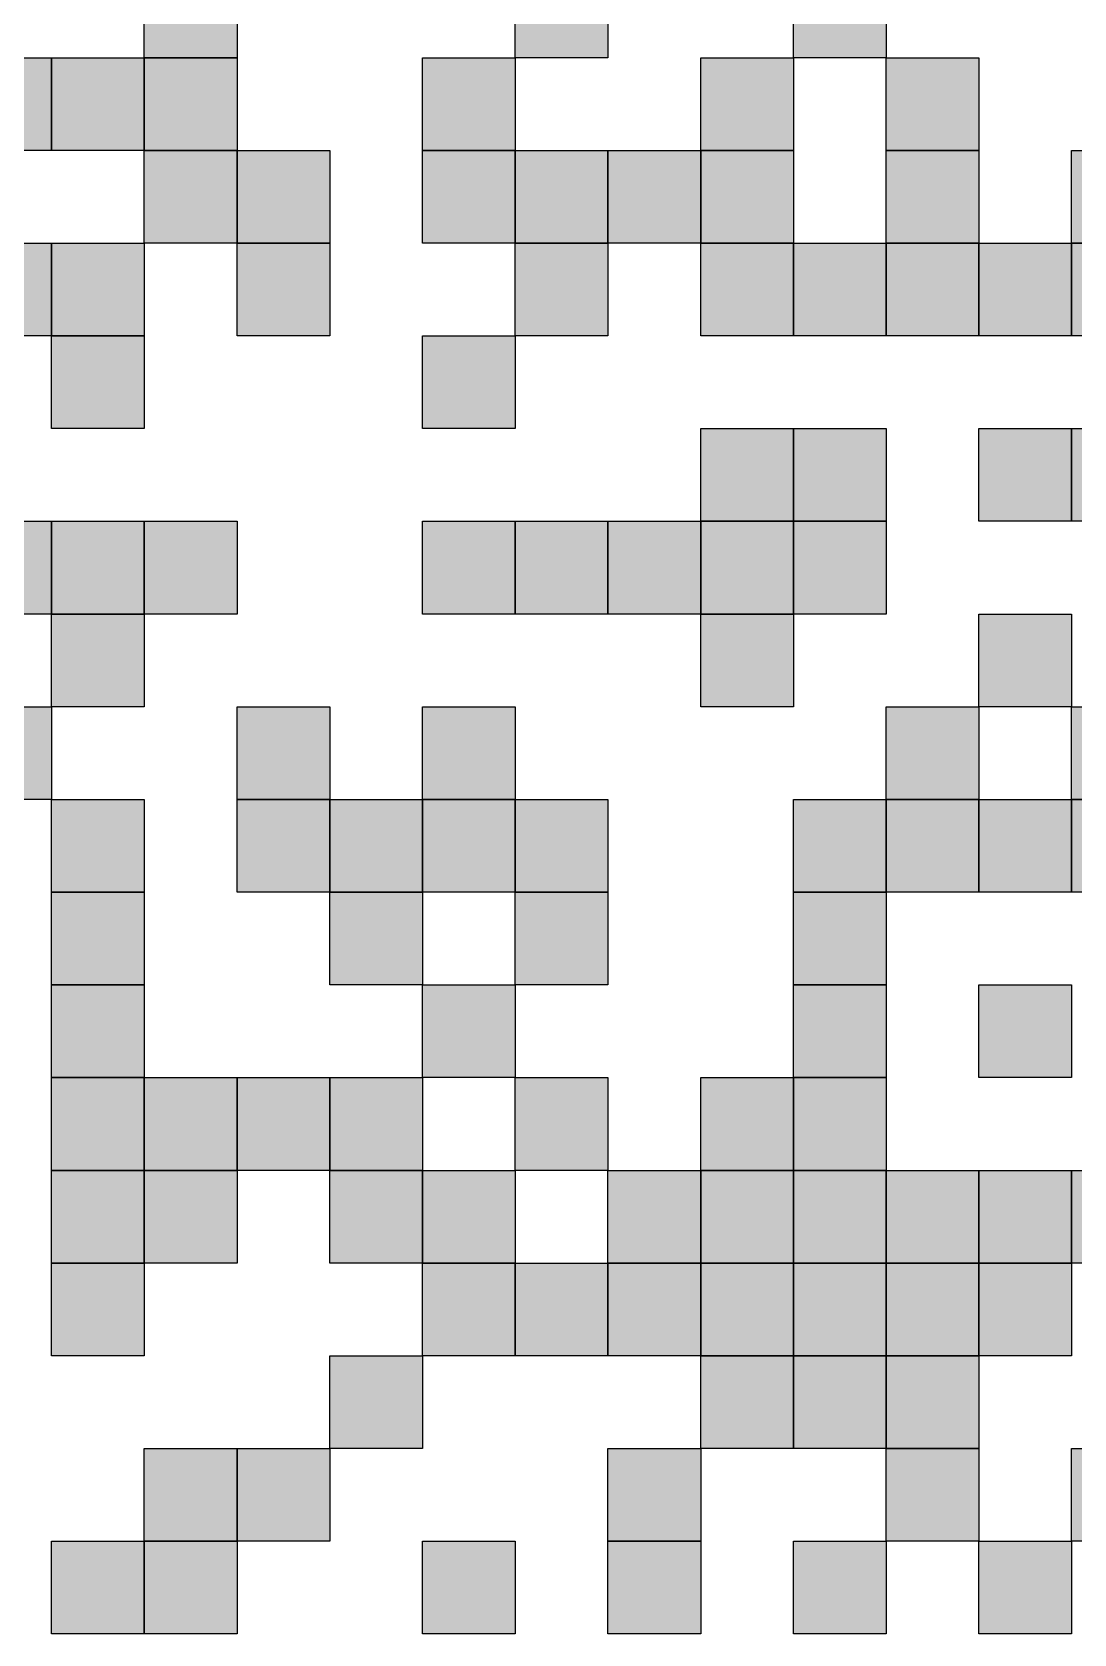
# Model space of a CAD drawing. Header units: millimetres. Extents: x 0 to 420, y 0 to 297.
# Drawn here: x 404.34 to 410.66, y 13.33 to 23.06 of the extents above; entities that cross this region are included whole.
import ezdxf

# ---------------------------------------------------------------- set-up
doc = ezdxf.new("R2010")
doc.units = ezdxf.units.MM
doc.header["$LTSCALE"] = 23.1
doc.layers.add('M0166-05-0001-00_DXF_FORMAT', color=7, linetype='CONTINUOUS')

# ---------------------------------------------------------------- blocks, each defined once
blk = doc.blocks.new('BLOCK_0_5_BL4', base_point=(406.9884, 20.369))
at = {"layer": 'M0166-05-0001-00_DXF_FORMAT', "color": 7, "linetype": 'CONTINUOUS'}
for p, q in [((405.0181, 22.9022), (405.0181, 23.4651)), ((405.0181, 22.9022), (405.0181, 23.4651)), ((405.5811, 23.4651), (405.5811, 22.9022)), ((405.5811, 23.4651), (405.5811, 22.9022)), ((407.2699, 22.9022), (407.2699, 23.4651)), ((407.2699, 22.9022), (407.2699, 23.4651)), ((407.8328, 23.4651), (407.8328, 22.9022)), ((407.8328, 23.4651), (407.8328, 22.9022)), ((408.9587, 22.9022), (408.9587, 23.4651)), ((408.9587, 22.9022), (408.9587, 23.4651)), ((409.5216, 23.4651), (409.5216, 22.9022)), ((409.5216, 23.4651), (409.5216, 22.9022)), ((403.8923, 22.9022), (404.4552, 22.9022)), ((403.8923, 22.9022), (404.4552, 22.9022)), ((404.4552, 22.9022), (404.4552, 22.3393)), ((404.4552, 22.9022), (404.4552, 22.3393)), ((404.4552, 22.9022), (405.0181, 22.9022)), ((404.4552, 22.3393), (404.4552, 22.9022)), ((404.4552, 22.3393), (404.4552, 22.9022)), ((404.4552, 22.9022), (405.0181, 22.9022)), ((405.5811, 22.9022), (405.0181, 22.9022)), ((405.5811, 22.9022), (405.0181, 22.9022)), ((405.0181, 22.9022), (405.0181, 22.3393)), ((405.0181, 22.9022), (405.0181, 22.3393)), ((405.0181, 22.9022), (405.5811, 22.9022)), ((405.0181, 22.3393), (405.0181, 22.9022)), ((405.0181, 22.3393), (405.0181, 22.9022)), ((405.0181, 22.9022), (405.5811, 22.9022)), ((405.5811, 22.9022), (405.5811, 22.3393)), ((405.5811, 22.9022), (405.5811, 22.3393)), ((406.7069, 22.9022), (407.2699, 22.9022)), ((406.7069, 22.3393), (406.7069, 22.9022)), ((406.7069, 22.3393), (406.7069, 22.9022)), ((406.7069, 22.9022), (407.2699, 22.9022)), ((407.8328, 22.9022), (407.2699, 22.9022)), ((407.8328, 22.9022), (407.2699, 22.9022)), ((407.2699, 22.9022), (407.2699, 22.3393)), ((407.2699, 22.9022), (407.2699, 22.3393)), ((408.3957, 22.9022), (408.9587, 22.9022)), ((408.3957, 22.3393), (408.3957, 22.9022)), ((408.3957, 22.3393), (408.3957, 22.9022)), ((408.3957, 22.9022), (408.9587, 22.9022)), ((409.5216, 22.9022), (408.9587, 22.9022)), ((409.5216, 22.9022), (408.9587, 22.9022)), ((408.9587, 22.9022), (408.9587, 22.3393)), ((408.9587, 22.9022), (408.9587, 22.3393)), ((409.5216, 22.9022), (410.0845, 22.9022)), ((409.5216, 22.3393), (409.5216, 22.9022)), ((409.5216, 22.3393), (409.5216, 22.9022)), ((409.5216, 22.9022), (410.0845, 22.9022)), ((410.0845, 22.9022), (410.0845, 22.3393)), ((410.0845, 22.9022), (410.0845, 22.3393)), ((404.4552, 22.3393), (403.8923, 22.3393)), ((404.4552, 22.3393), (403.8923, 22.3393)), ((405.0181, 22.3393), (404.4552, 22.3393)), ((405.0181, 22.3393), (404.4552, 22.3393)), ((405.5811, 22.3393), (405.0181, 22.3393)), ((405.5811, 22.3393), (405.0181, 22.3393)), ((405.0181, 22.3393), (405.5811, 22.3393)), ((405.0181, 21.7763), (405.0181, 22.3393)), ((405.0181, 21.7763), (405.0181, 22.3393)), ((405.0181, 22.3393), (405.5811, 22.3393)), ((405.5811, 22.3393), (405.5811, 21.7763)), ((405.5811, 22.3393), (405.5811, 21.7763)), ((405.5811, 22.3393), (406.144, 22.3393)), ((405.5811, 21.7763), (405.5811, 22.3393)), ((405.5811, 21.7763), (405.5811, 22.3393)), ((405.5811, 22.3393), (406.144, 22.3393)), ((406.144, 22.3393), (406.144, 21.7763)), ((406.144, 22.3393), (406.144, 21.7763)), ((407.2699, 22.3393), (406.7069, 22.3393)), ((407.2699, 22.3393), (406.7069, 22.3393)), ((406.7069, 22.3393), (407.2699, 22.3393)), ((406.7069, 21.7763), (406.7069, 22.3393)), ((406.7069, 21.7763), (406.7069, 22.3393)), ((406.7069, 22.3393), (407.2699, 22.3393)), ((407.2699, 22.3393), (407.2699, 21.7763)), ((407.2699, 22.3393), (407.2699, 21.7763)), ((407.2699, 22.3393), (407.8328, 22.3393)), ((407.2699, 21.7763), (407.2699, 22.3393)), ((407.2699, 21.7763), (407.2699, 22.3393)), ((407.2699, 22.3393), (407.8328, 22.3393)), ((407.8328, 22.3393), (407.8328, 21.7763)), ((407.8328, 22.3393), (407.8328, 21.7763)), ((407.8328, 22.3393), (408.3957, 22.3393)), ((407.8328, 21.7763), (407.8328, 22.3393)), ((407.8328, 21.7763), (407.8328, 22.3393)), ((407.8328, 22.3393), (408.3957, 22.3393)), ((408.9587, 22.3393), (408.3957, 22.3393)), ((408.9587, 22.3393), (408.3957, 22.3393)), ((408.3957, 22.3393), (408.3957, 21.7763)), ((408.3957, 22.3393), (408.3957, 21.7763)), ((408.3957, 22.3393), (408.9587, 22.3393)), ((408.3957, 21.7763), (408.3957, 22.3393)), ((408.3957, 21.7763), (408.3957, 22.3393)), ((408.3957, 22.3393), (408.9587, 22.3393)), ((408.9587, 22.3393), (408.9587, 21.7763)), ((408.9587, 22.3393), (408.9587, 21.7763)), ((410.0845, 22.3393), (409.5216, 22.3393)), ((410.0845, 22.3393), (409.5216, 22.3393)), ((409.5216, 22.3393), (410.0845, 22.3393)), ((409.5216, 21.7763), (409.5216, 22.3393)), ((409.5216, 21.7763), (409.5216, 22.3393)), ((409.5216, 22.3393), (410.0845, 22.3393)), ((410.0845, 22.3393), (410.0845, 21.7763)), ((410.0845, 22.3393), (410.0845, 21.7763)), ((410.6475, 22.3393), (411.2104, 22.3393)), ((410.6475, 21.7763), (410.6475, 22.3393)), ((410.6475, 21.7763), (410.6475, 22.3393)), ((410.6475, 22.3393), (411.2104, 22.3393)), ((403.8923, 21.7763), (404.4552, 21.7763)), ((403.8923, 21.7763), (404.4552, 21.7763)), ((404.4552, 21.7763), (404.4552, 21.2134)), ((404.4552, 21.7763), (404.4552, 21.2134)), ((404.4552, 21.7763), (405.0181, 21.7763)), ((404.4552, 21.2134), (404.4552, 21.7763)), ((404.4552, 21.2134), (404.4552, 21.7763)), ((404.4552, 21.7763), (405.0181, 21.7763)), ((405.5811, 21.7763), (405.0181, 21.7763)), ((405.5811, 21.7763), (405.0181, 21.7763)), ((405.0181, 21.7763), (405.0181, 21.2134)), ((405.0181, 21.7763), (405.0181, 21.2134)), ((406.144, 21.7763), (405.5811, 21.7763)), ((406.144, 21.7763), (405.5811, 21.7763)), ((405.5811, 21.7763), (406.144, 21.7763)), ((405.5811, 21.2134), (405.5811, 21.7763)), ((405.5811, 21.2134), (405.5811, 21.7763)), ((405.5811, 21.7763), (406.144, 21.7763)), ((406.144, 21.7763), (406.144, 21.2134)), ((406.144, 21.7763), (406.144, 21.2134)), ((407.2699, 21.7763), (406.7069, 21.7763)), ((407.2699, 21.7763), (406.7069, 21.7763)), ((407.8328, 21.7763), (407.2699, 21.7763)), ((407.8328, 21.7763), (407.2699, 21.7763)), ((407.2699, 21.7763), (407.8328, 21.7763)), ((407.2699, 21.2134), (407.2699, 21.7763)), ((407.2699, 21.2134), (407.2699, 21.7763)), ((407.2699, 21.7763), (407.8328, 21.7763)), ((408.3957, 21.7763), (407.8328, 21.7763)), ((408.3957, 21.7763), (407.8328, 21.7763)), ((407.8328, 21.7763), (407.8328, 21.2134)), ((407.8328, 21.7763), (407.8328, 21.2134)), ((408.9587, 21.7763), (408.3957, 21.7763)), ((408.9587, 21.7763), (408.3957, 21.7763)), ((408.3957, 21.7763), (408.9587, 21.7763)), ((408.3957, 21.2134), (408.3957, 21.7763)), ((408.3957, 21.2134), (408.3957, 21.7763)), ((408.3957, 21.7763), (408.9587, 21.7763)), ((408.9587, 21.7763), (408.9587, 21.2134)), ((408.9587, 21.7763), (408.9587, 21.2134)), ((408.9587, 21.7763), (409.5216, 21.7763)), ((408.9587, 21.2134), (408.9587, 21.7763)), ((408.9587, 21.2134), (408.9587, 21.7763)), ((408.9587, 21.7763), (409.5216, 21.7763)), ((410.0845, 21.7763), (409.5216, 21.7763)), ((410.0845, 21.7763), (409.5216, 21.7763)), ((409.5216, 21.7763), (409.5216, 21.2134)), ((409.5216, 21.7763), (409.5216, 21.2134)), ((409.5216, 21.7763), (410.0845, 21.7763)), ((409.5216, 21.2134), (409.5216, 21.7763)), ((409.5216, 21.2134), (409.5216, 21.7763)), ((409.5216, 21.7763), (410.0845, 21.7763)), ((410.0845, 21.7763), (410.0845, 21.2134)), ((410.0845, 21.7763), (410.0845, 21.2134)), ((410.0845, 21.7763), (410.6475, 21.7763)), ((410.0845, 21.2134), (410.0845, 21.7763)), ((410.0845, 21.2134), (410.0845, 21.7763)), ((410.0845, 21.7763), (410.6475, 21.7763)), ((411.2104, 21.7763), (410.6475, 21.7763)), ((411.2104, 21.7763), (410.6475, 21.7763)), ((410.6475, 21.7763), (410.6475, 21.2134)), ((410.6475, 21.7763), (410.6475, 21.2134)), ((410.6475, 21.7763), (411.2104, 21.7763)), ((410.6475, 21.2134), (410.6475, 21.7763)), ((410.6475, 21.2134), (410.6475, 21.7763)), ((410.6475, 21.7763), (411.2104, 21.7763)), ((404.4552, 21.2134), (403.8923, 21.2134)), ((404.4552, 21.2134), (403.8923, 21.2134)), ((405.0181, 21.2134), (404.4552, 21.2134)), ((405.0181, 21.2134), (404.4552, 21.2134)), ((404.4552, 21.2134), (405.0181, 21.2134)), ((404.4552, 20.6505), (404.4552, 21.2134)), ((404.4552, 20.6505), (404.4552, 21.2134)), ((404.4552, 21.2134), (405.0181, 21.2134)), ((405.0181, 21.2134), (405.0181, 20.6505)), ((405.0181, 21.2134), (405.0181, 20.6505)), ((406.144, 21.2134), (405.5811, 21.2134)), ((406.144, 21.2134), (405.5811, 21.2134)), ((406.7069, 21.2134), (407.2699, 21.2134)), ((406.7069, 20.6505), (406.7069, 21.2134)), ((406.7069, 20.6505), (406.7069, 21.2134)), ((406.7069, 21.2134), (407.2699, 21.2134)), ((407.8328, 21.2134), (407.2699, 21.2134)), ((407.8328, 21.2134), (407.2699, 21.2134)), ((407.2699, 21.2134), (407.2699, 20.6505)), ((407.2699, 21.2134), (407.2699, 20.6505)), ((408.9587, 21.2134), (408.3957, 21.2134)), ((408.9587, 21.2134), (408.3957, 21.2134)), ((409.5216, 21.2134), (408.9587, 21.2134)), ((409.5216, 21.2134), (408.9587, 21.2134)), ((410.0845, 21.2134), (409.5216, 21.2134)), ((410.0845, 21.2134), (409.5216, 21.2134)), ((410.6475, 21.2134), (410.0845, 21.2134)), ((410.6475, 21.2134), (410.0845, 21.2134)), ((411.2104, 21.2134), (410.6475, 21.2134)), ((411.2104, 21.2134), (410.6475, 21.2134)), ((405.0181, 20.6505), (404.4552, 20.6505)), ((405.0181, 20.6505), (404.4552, 20.6505)), ((407.2699, 20.6505), (406.7069, 20.6505)), ((407.2699, 20.6505), (406.7069, 20.6505)), ((408.3957, 20.6505), (408.9587, 20.6505)), ((408.3957, 20.0875), (408.3957, 20.6505)), ((408.3957, 20.0875), (408.3957, 20.6505)), ((408.3957, 20.6505), (408.9587, 20.6505)), ((408.9587, 20.6505), (408.9587, 20.0875)), ((408.9587, 20.6505), (408.9587, 20.0875)), ((408.9587, 20.6505), (409.5216, 20.6505)), ((408.9587, 20.0875), (408.9587, 20.6505)), ((408.9587, 20.0875), (408.9587, 20.6505)), ((408.9587, 20.6505), (409.5216, 20.6505)), ((409.5216, 20.6505), (409.5216, 20.0875)), ((409.5216, 20.6505), (409.5216, 20.0875)), ((410.0845, 20.6505), (410.6475, 20.6505)), ((410.0845, 20.0875), (410.0845, 20.6505)), ((410.0845, 20.0875), (410.0845, 20.6505)), ((410.0845, 20.6505), (410.6475, 20.6505)), ((410.6475, 20.6505), (410.6475, 20.0875)), ((410.6475, 20.6505), (410.6475, 20.0875)), ((410.6475, 20.6505), (411.2104, 20.6505)), ((410.6475, 20.0875), (410.6475, 20.6505)), ((410.6475, 20.0875), (410.6475, 20.6505)), ((410.6475, 20.6505), (411.2104, 20.6505)), ((403.8923, 20.0875), (404.4552, 20.0875)), ((403.8923, 20.0875), (404.4552, 20.0875)), ((404.4552, 20.0875), (404.4552, 19.5246)), ((404.4552, 20.0875), (404.4552, 19.5246)), ((404.4552, 20.0875), (405.0181, 20.0875)), ((404.4552, 19.5246), (404.4552, 20.0875)), ((404.4552, 19.5246), (404.4552, 20.0875)), ((404.4552, 20.0875), (405.0181, 20.0875)), ((405.0181, 20.0875), (405.0181, 19.5246)), ((405.0181, 20.0875), (405.0181, 19.5246)), ((405.0181, 20.0875), (405.5811, 20.0875)), ((405.0181, 19.5246), (405.0181, 20.0875)), ((405.0181, 19.5246), (405.0181, 20.0875)), ((405.0181, 20.0875), (405.5811, 20.0875)), ((405.5811, 20.0875), (405.5811, 19.5246)), ((405.5811, 20.0875), (405.5811, 19.5246)), ((406.7069, 20.0875), (407.2699, 20.0875)), ((406.7069, 19.5246), (406.7069, 20.0875)), ((406.7069, 19.5246), (406.7069, 20.0875)), ((406.7069, 20.0875), (407.2699, 20.0875)), ((407.2699, 20.0875), (407.2699, 19.5246)), ((407.2699, 20.0875), (407.2699, 19.5246)), ((407.2699, 20.0875), (407.8328, 20.0875)), ((407.2699, 19.5246), (407.2699, 20.0875)), ((407.2699, 19.5246), (407.2699, 20.0875)), ((407.2699, 20.0875), (407.8328, 20.0875)), ((407.8328, 20.0875), (407.8328, 19.5246)), ((407.8328, 20.0875), (407.8328, 19.5246)), ((407.8328, 20.0875), (408.3957, 20.0875)), ((407.8328, 19.5246), (407.8328, 20.0875)), ((407.8328, 19.5246), (407.8328, 20.0875)), ((407.8328, 20.0875), (408.3957, 20.0875)), ((408.9587, 20.0875), (408.3957, 20.0875)), ((408.9587, 20.0875), (408.3957, 20.0875)), ((408.3957, 20.0875), (408.3957, 19.5246)), ((408.3957, 20.0875), (408.3957, 19.5246)), ((408.3957, 20.0875), (408.9587, 20.0875)), ((408.3957, 19.5246), (408.3957, 20.0875)), ((408.3957, 19.5246), (408.3957, 20.0875)), ((408.3957, 20.0875), (408.9587, 20.0875)), ((409.5216, 20.0875), (408.9587, 20.0875)), ((409.5216, 20.0875), (408.9587, 20.0875)), ((408.9587, 20.0875), (408.9587, 19.5246)), ((408.9587, 20.0875), (408.9587, 19.5246)), ((408.9587, 20.0875), (409.5216, 20.0875)), ((408.9587, 19.5246), (408.9587, 20.0875)), ((408.9587, 19.5246), (408.9587, 20.0875)), ((408.9587, 20.0875), (409.5216, 20.0875)), ((409.5216, 20.0875), (409.5216, 19.5246)), ((409.5216, 20.0875), (409.5216, 19.5246)), ((410.6475, 20.0875), (410.0845, 20.0875)), ((410.6475, 20.0875), (410.0845, 20.0875)), ((411.2104, 20.0875), (410.6475, 20.0875)), ((411.2104, 20.0875), (410.6475, 20.0875)), ((404.4552, 19.5246), (403.8923, 19.5246)), ((404.4552, 19.5246), (403.8923, 19.5246)), ((405.0181, 19.5246), (404.4552, 19.5246)), ((405.0181, 19.5246), (404.4552, 19.5246)), ((404.4552, 19.5246), (405.0181, 19.5246)), ((404.4552, 18.9617), (404.4552, 19.5246)), ((404.4552, 18.9617), (404.4552, 19.5246)), ((404.4552, 19.5246), (405.0181, 19.5246)), ((405.5811, 19.5246), (405.0181, 19.5246)), ((405.5811, 19.5246), (405.0181, 19.5246)), ((405.0181, 19.5246), (405.0181, 18.9617)), ((405.0181, 19.5246), (405.0181, 18.9617)), ((407.2699, 19.5246), (406.7069, 19.5246)), ((407.2699, 19.5246), (406.7069, 19.5246)), ((407.8328, 19.5246), (407.2699, 19.5246)), ((407.8328, 19.5246), (407.2699, 19.5246)), ((408.3957, 19.5246), (407.8328, 19.5246)), ((408.3957, 19.5246), (407.8328, 19.5246)), ((408.9587, 19.5246), (408.3957, 19.5246)), ((408.9587, 19.5246), (408.3957, 19.5246)), ((408.3957, 19.5246), (408.9587, 19.5246)), ((408.3957, 18.9617), (408.3957, 19.5246)), ((408.3957, 18.9617), (408.3957, 19.5246)), ((408.3957, 19.5246), (408.9587, 19.5246)), ((409.5216, 19.5246), (408.9587, 19.5246)), ((409.5216, 19.5246), (408.9587, 19.5246)), ((408.9587, 19.5246), (408.9587, 18.9617)), ((408.9587, 19.5246), (408.9587, 18.9617)), ((410.0845, 19.5246), (410.6475, 19.5246)), ((410.0845, 18.9617), (410.0845, 19.5246)), ((410.0845, 18.9617), (410.0845, 19.5246)), ((410.0845, 19.5246), (410.6475, 19.5246)), ((410.6475, 19.5246), (410.6475, 18.9617)), ((410.6475, 19.5246), (410.6475, 18.9617)), ((403.8923, 18.9617), (404.4552, 18.9617)), ((403.8923, 18.9617), (404.4552, 18.9617)), ((405.0181, 18.9617), (404.4552, 18.9617)), ((405.0181, 18.9617), (404.4552, 18.9617)), ((404.4552, 18.9617), (404.4552, 18.3987)), ((404.4552, 18.9617), (404.4552, 18.3987)), ((405.5811, 18.9617), (406.144, 18.9617)), ((405.5811, 18.3987), (405.5811, 18.9617)), ((405.5811, 18.3987), (405.5811, 18.9617)), ((405.5811, 18.9617), (406.144, 18.9617)), ((406.144, 18.9617), (406.144, 18.3987)), ((406.144, 18.9617), (406.144, 18.3987)), ((406.7069, 18.9617), (407.2699, 18.9617)), ((406.7069, 18.3987), (406.7069, 18.9617)), ((406.7069, 18.3987), (406.7069, 18.9617)), ((406.7069, 18.9617), (407.2699, 18.9617)), ((407.2699, 18.9617), (407.2699, 18.3987)), ((407.2699, 18.9617), (407.2699, 18.3987)), ((408.9587, 18.9617), (408.3957, 18.9617)), ((408.9587, 18.9617), (408.3957, 18.9617)), ((409.5216, 18.9617), (410.0845, 18.9617)), ((409.5216, 18.3987), (409.5216, 18.9617)), ((409.5216, 18.3987), (409.5216, 18.9617)), ((409.5216, 18.9617), (410.0845, 18.9617)), ((410.6475, 18.9617), (410.0845, 18.9617)), ((410.6475, 18.9617), (410.0845, 18.9617)), ((410.0845, 18.9617), (410.0845, 18.3987)), ((410.0845, 18.9617), (410.0845, 18.3987)), ((410.6475, 18.9617), (411.2104, 18.9617)), ((410.6475, 18.3987), (410.6475, 18.9617)), ((410.6475, 18.3987), (410.6475, 18.9617)), ((410.6475, 18.9617), (411.2104, 18.9617)), ((404.4552, 18.3987), (403.8923, 18.3987)), ((404.4552, 18.3987), (403.8923, 18.3987)), ((404.4552, 18.3987), (405.0181, 18.3987)), ((404.4552, 17.8358), (404.4552, 18.3987)), ((404.4552, 17.8358), (404.4552, 18.3987)), ((404.4552, 18.3987), (405.0181, 18.3987)), ((405.0181, 18.3987), (405.0181, 17.8358)), ((405.0181, 18.3987), (405.0181, 17.8358)), ((406.144, 18.3987), (405.5811, 18.3987)), ((406.144, 18.3987), (405.5811, 18.3987)), ((405.5811, 18.3987), (406.144, 18.3987)), ((405.5811, 17.8358), (405.5811, 18.3987)), ((405.5811, 17.8358), (405.5811, 18.3987)), ((405.5811, 18.3987), (406.144, 18.3987)), ((406.144, 18.3987), (406.144, 17.8358)), ((406.144, 18.3987), (406.144, 17.8358)), ((406.144, 18.3987), (406.7069, 18.3987)), ((406.144, 17.8358), (406.144, 18.3987)), ((406.144, 17.8358), (406.144, 18.3987)), ((406.144, 18.3987), (406.7069, 18.3987)), ((407.2699, 18.3987), (406.7069, 18.3987)), ((407.2699, 18.3987), (406.7069, 18.3987)), ((406.7069, 18.3987), (406.7069, 17.8358)), ((406.7069, 18.3987), (406.7069, 17.8358)), ((406.7069, 18.3987), (407.2699, 18.3987)), ((406.7069, 17.8358), (406.7069, 18.3987)), ((406.7069, 17.8358), (406.7069, 18.3987)), ((406.7069, 18.3987), (407.2699, 18.3987)), ((407.2699, 18.3987), (407.2699, 17.8358)), ((407.2699, 18.3987), (407.2699, 17.8358)), ((407.2699, 18.3987), (407.8328, 18.3987)), ((407.2699, 17.8358), (407.2699, 18.3987)), ((407.2699, 17.8358), (407.2699, 18.3987)), ((407.2699, 18.3987), (407.8328, 18.3987)), ((407.8328, 18.3987), (407.8328, 17.8358)), ((407.8328, 18.3987), (407.8328, 17.8358)), ((408.9587, 18.3987), (409.5216, 18.3987)), ((408.9587, 17.8358), (408.9587, 18.3987)), ((408.9587, 17.8358), (408.9587, 18.3987)), ((408.9587, 18.3987), (409.5216, 18.3987)), ((410.0845, 18.3987), (409.5216, 18.3987)), ((410.0845, 18.3987), (409.5216, 18.3987)), ((409.5216, 18.3987), (409.5216, 17.8358)), ((409.5216, 18.3987), (409.5216, 17.8358)), ((409.5216, 18.3987), (410.0845, 18.3987)), ((409.5216, 17.8358), (409.5216, 18.3987)), ((409.5216, 17.8358), (409.5216, 18.3987)), ((409.5216, 18.3987), (410.0845, 18.3987)), ((410.0845, 18.3987), (410.0845, 17.8358)), ((410.0845, 18.3987), (410.0845, 17.8358)), ((410.0845, 18.3987), (410.6475, 18.3987)), ((410.0845, 17.8358), (410.0845, 18.3987)), ((410.0845, 17.8358), (410.0845, 18.3987)), ((410.0845, 18.3987), (410.6475, 18.3987)), ((411.2104, 18.3987), (410.6475, 18.3987)), ((411.2104, 18.3987), (410.6475, 18.3987)), ((410.6475, 18.3987), (410.6475, 17.8358)), ((410.6475, 18.3987), (410.6475, 17.8358)), ((410.6475, 18.3987), (411.2104, 18.3987)), ((410.6475, 17.8358), (410.6475, 18.3987)), ((410.6475, 17.8358), (410.6475, 18.3987)), ((410.6475, 18.3987), (411.2104, 18.3987)), ((405.0181, 17.8358), (404.4552, 17.8358)), ((405.0181, 17.8358), (404.4552, 17.8358)), ((404.4552, 17.8358), (405.0181, 17.8358)), ((404.4552, 17.2729), (404.4552, 17.8358)), ((404.4552, 17.2729), (404.4552, 17.8358)), ((404.4552, 17.8358), (405.0181, 17.8358)), ((405.0181, 17.8358), (405.0181, 17.2729)), ((405.0181, 17.8358), (405.0181, 17.2729)), ((406.144, 17.8358), (405.5811, 17.8358)), ((406.144, 17.8358), (405.5811, 17.8358)), ((406.7069, 17.8358), (406.144, 17.8358)), ((406.7069, 17.8358), (406.144, 17.8358)), ((406.144, 17.8358), (406.7069, 17.8358)), ((406.144, 17.2729), (406.144, 17.8358)), ((406.144, 17.2729), (406.144, 17.8358)), ((406.144, 17.8358), (406.7069, 17.8358)), ((407.2699, 17.8358), (406.7069, 17.8358)), ((407.2699, 17.8358), (406.7069, 17.8358)), ((406.7069, 17.8358), (406.7069, 17.2729)), ((406.7069, 17.8358), (406.7069, 17.2729)), ((407.8328, 17.8358), (407.2699, 17.8358)), ((407.8328, 17.8358), (407.2699, 17.8358)), ((407.2699, 17.8358), (407.8328, 17.8358)), ((407.2699, 17.2729), (407.2699, 17.8358)), ((407.2699, 17.2729), (407.2699, 17.8358)), ((407.2699, 17.8358), (407.8328, 17.8358)), ((407.8328, 17.8358), (407.8328, 17.2729)), ((407.8328, 17.8358), (407.8328, 17.2729)), ((409.5216, 17.8358), (408.9587, 17.8358)), ((409.5216, 17.8358), (408.9587, 17.8358)), ((408.9587, 17.8358), (409.5216, 17.8358)), ((408.9587, 17.2729), (408.9587, 17.8358)), ((408.9587, 17.2729), (408.9587, 17.8358)), ((408.9587, 17.8358), (409.5216, 17.8358)), ((410.0845, 17.8358), (409.5216, 17.8358)), ((410.0845, 17.8358), (409.5216, 17.8358)), ((409.5216, 17.8358), (409.5216, 17.2729)), ((409.5216, 17.8358), (409.5216, 17.2729)), ((410.6475, 17.8358), (410.0845, 17.8358)), ((410.6475, 17.8358), (410.0845, 17.8358)), ((411.2104, 17.8358), (410.6475, 17.8358)), ((411.2104, 17.8358), (410.6475, 17.8358)), ((405.0181, 17.2729), (404.4552, 17.2729)), ((405.0181, 17.2729), (404.4552, 17.2729)), ((404.4552, 17.2729), (405.0181, 17.2729)), ((404.4552, 16.7099), (404.4552, 17.2729)), ((404.4552, 16.7099), (404.4552, 17.2729)), ((404.4552, 17.2729), (405.0181, 17.2729)), ((405.0181, 17.2729), (405.0181, 16.7099)), ((405.0181, 17.2729), (405.0181, 16.7099)), ((406.7069, 17.2729), (406.144, 17.2729)), ((406.7069, 17.2729), (406.144, 17.2729)), ((406.7069, 17.2729), (407.2699, 17.2729)), ((406.7069, 16.7099), (406.7069, 17.2729)), ((406.7069, 16.7099), (406.7069, 17.2729)), ((406.7069, 17.2729), (407.2699, 17.2729)), ((407.8328, 17.2729), (407.2699, 17.2729)), ((407.8328, 17.2729), (407.2699, 17.2729)), ((407.2699, 17.2729), (407.2699, 16.7099)), ((407.2699, 17.2729), (407.2699, 16.7099)), ((409.5216, 17.2729), (408.9587, 17.2729)), ((409.5216, 17.2729), (408.9587, 17.2729)), ((408.9587, 17.2729), (409.5216, 17.2729)), ((408.9587, 16.7099), (408.9587, 17.2729)), ((408.9587, 16.7099), (408.9587, 17.2729)), ((408.9587, 17.2729), (409.5216, 17.2729)), ((409.5216, 17.2729), (409.5216, 16.7099)), ((409.5216, 17.2729), (409.5216, 16.7099)), ((410.0845, 17.2729), (410.6475, 17.2729)), ((410.0845, 16.7099), (410.0845, 17.2729)), ((410.0845, 16.7099), (410.0845, 17.2729)), ((410.0845, 17.2729), (410.6475, 17.2729)), ((410.6475, 17.2729), (410.6475, 16.7099)), ((410.6475, 17.2729), (410.6475, 16.7099)), ((405.0181, 16.7099), (404.4552, 16.7099)), ((405.0181, 16.7099), (404.4552, 16.7099)), ((404.4552, 16.7099), (405.0181, 16.7099)), ((404.4552, 16.147), (404.4552, 16.7099)), ((404.4552, 16.147), (404.4552, 16.7099)), ((404.4552, 16.7099), (405.0181, 16.7099)), ((405.0181, 16.7099), (405.0181, 16.147)), ((405.0181, 16.7099), (405.0181, 16.147)), ((405.0181, 16.7099), (405.5811, 16.7099)), ((405.0181, 16.147), (405.0181, 16.7099)), ((405.0181, 16.147), (405.0181, 16.7099)), ((405.0181, 16.7099), (405.5811, 16.7099)), ((405.5811, 16.7099), (405.5811, 16.147)), ((405.5811, 16.7099), (405.5811, 16.147)), ((405.5811, 16.7099), (406.144, 16.7099)), ((405.5811, 16.147), (405.5811, 16.7099)), ((405.5811, 16.147), (405.5811, 16.7099)), ((405.5811, 16.7099), (406.144, 16.7099)), ((406.144, 16.7099), (406.144, 16.147)), ((406.144, 16.7099), (406.144, 16.147)), ((406.144, 16.7099), (406.7069, 16.7099)), ((406.144, 16.147), (406.144, 16.7099)), ((406.144, 16.147), (406.144, 16.7099)), ((406.144, 16.7099), (406.7069, 16.7099)), ((407.2699, 16.7099), (406.7069, 16.7099)), ((407.2699, 16.7099), (406.7069, 16.7099)), ((406.7069, 16.7099), (406.7069, 16.147)), ((406.7069, 16.7099), (406.7069, 16.147)), ((407.2699, 16.7099), (407.8328, 16.7099)), ((407.2699, 16.147), (407.2699, 16.7099)), ((407.2699, 16.147), (407.2699, 16.7099)), ((407.2699, 16.7099), (407.8328, 16.7099)), ((407.8328, 16.7099), (407.8328, 16.147)), ((407.8328, 16.7099), (407.8328, 16.147)), ((408.3957, 16.7099), (408.9587, 16.7099)), ((408.3957, 16.147), (408.3957, 16.7099)), ((408.3957, 16.147), (408.3957, 16.7099)), ((408.3957, 16.7099), (408.9587, 16.7099)), ((409.5216, 16.7099), (408.9587, 16.7099)), ((409.5216, 16.7099), (408.9587, 16.7099)), ((408.9587, 16.7099), (408.9587, 16.147)), ((408.9587, 16.7099), (408.9587, 16.147)), ((408.9587, 16.7099), (409.5216, 16.7099)), ((408.9587, 16.147), (408.9587, 16.7099)), ((408.9587, 16.147), (408.9587, 16.7099)), ((408.9587, 16.7099), (409.5216, 16.7099)), ((409.5216, 16.7099), (409.5216, 16.147)), ((409.5216, 16.7099), (409.5216, 16.147)), ((410.6475, 16.7099), (410.0845, 16.7099)), ((410.6475, 16.7099), (410.0845, 16.7099)), ((405.0181, 16.147), (404.4552, 16.147)), ((405.0181, 16.147), (404.4552, 16.147)), ((404.4552, 16.147), (405.0181, 16.147)), ((404.4552, 15.584), (404.4552, 16.147)), ((404.4552, 15.584), (404.4552, 16.147)), ((404.4552, 16.147), (405.0181, 16.147)), ((405.5811, 16.147), (405.0181, 16.147)), ((405.5811, 16.147), (405.0181, 16.147)), ((405.0181, 16.147), (405.0181, 15.584)), ((405.0181, 16.147), (405.0181, 15.584)), ((405.0181, 16.147), (405.5811, 16.147)), ((405.0181, 15.584), (405.0181, 16.147)), ((405.0181, 15.584), (405.0181, 16.147)), ((405.0181, 16.147), (405.5811, 16.147)), ((406.144, 16.147), (405.5811, 16.147)), ((406.144, 16.147), (405.5811, 16.147)), ((405.5811, 16.147), (405.5811, 15.584)), ((405.5811, 16.147), (405.5811, 15.584)), ((406.7069, 16.147), (406.144, 16.147)), ((406.7069, 16.147), (406.144, 16.147)), ((406.144, 16.147), (406.7069, 16.147)), ((406.144, 15.584), (406.144, 16.147)), ((406.144, 15.584), (406.144, 16.147)), ((406.144, 16.147), (406.7069, 16.147)), ((406.7069, 16.147), (406.7069, 15.584)), ((406.7069, 16.147), (406.7069, 15.584)), ((406.7069, 16.147), (407.2699, 16.147)), ((406.7069, 15.584), (406.7069, 16.147)), ((406.7069, 15.584), (406.7069, 16.147)), ((406.7069, 16.147), (407.2699, 16.147)), ((407.8328, 16.147), (407.2699, 16.147)), ((407.8328, 16.147), (407.2699, 16.147)), ((407.2699, 16.147), (407.2699, 15.584)), ((407.2699, 16.147), (407.2699, 15.584)), ((407.8328, 16.147), (408.3957, 16.147)), ((407.8328, 15.584), (407.8328, 16.147)), ((407.8328, 15.584), (407.8328, 16.147)), ((407.8328, 16.147), (408.3957, 16.147)), ((408.9587, 16.147), (408.3957, 16.147)), ((408.9587, 16.147), (408.3957, 16.147)), ((408.3957, 16.147), (408.3957, 15.584)), ((408.3957, 16.147), (408.3957, 15.584)), ((408.3957, 16.147), (408.9587, 16.147)), ((408.3957, 15.584), (408.3957, 16.147)), ((408.3957, 15.584), (408.3957, 16.147)), ((408.3957, 16.147), (408.9587, 16.147)), ((409.5216, 16.147), (408.9587, 16.147)), ((409.5216, 16.147), (408.9587, 16.147)), ((408.9587, 16.147), (408.9587, 15.584)), ((408.9587, 16.147), (408.9587, 15.584)), ((408.9587, 16.147), (409.5216, 16.147)), ((408.9587, 15.584), (408.9587, 16.147)), ((408.9587, 15.584), (408.9587, 16.147)), ((408.9587, 16.147), (409.5216, 16.147)), ((409.5216, 16.147), (409.5216, 15.584)), ((409.5216, 16.147), (409.5216, 15.584)), ((409.5216, 16.147), (410.0845, 16.147)), ((409.5216, 15.584), (409.5216, 16.147)), ((409.5216, 15.584), (409.5216, 16.147)), ((409.5216, 16.147), (410.0845, 16.147)), ((410.0845, 16.147), (410.0845, 15.584)), ((410.0845, 16.147), (410.0845, 15.584)), ((410.0845, 16.147), (410.6475, 16.147)), ((410.0845, 15.584), (410.0845, 16.147)), ((410.0845, 15.584), (410.0845, 16.147)), ((410.0845, 16.147), (410.6475, 16.147)), ((410.6475, 16.147), (410.6475, 15.584)), ((410.6475, 16.147), (410.6475, 15.584)), ((410.6475, 16.147), (411.2104, 16.147)), ((410.6475, 15.584), (410.6475, 16.147)), ((410.6475, 15.584), (410.6475, 16.147)), ((410.6475, 16.147), (411.2104, 16.147)), ((405.0181, 15.584), (404.4552, 15.584)), ((405.0181, 15.584), (404.4552, 15.584)), ((404.4552, 15.584), (405.0181, 15.584)), ((404.4552, 15.0211), (404.4552, 15.584)), ((404.4552, 15.0211), (404.4552, 15.584)), ((404.4552, 15.584), (405.0181, 15.584)), ((405.5811, 15.584), (405.0181, 15.584)), ((405.5811, 15.584), (405.0181, 15.584)), ((405.0181, 15.584), (405.0181, 15.0211)), ((405.0181, 15.584), (405.0181, 15.0211)), ((406.7069, 15.584), (406.144, 15.584)), ((406.7069, 15.584), (406.144, 15.584)), ((407.2699, 15.584), (406.7069, 15.584)), ((407.2699, 15.584), (406.7069, 15.584)), ((406.7069, 15.584), (407.2699, 15.584)), ((406.7069, 15.0211), (406.7069, 15.584)), ((406.7069, 15.0211), (406.7069, 15.584)), ((406.7069, 15.584), (407.2699, 15.584)), ((407.2699, 15.584), (407.2699, 15.0211)), ((407.2699, 15.584), (407.2699, 15.0211)), ((407.2699, 15.584), (407.8328, 15.584)), ((407.2699, 15.0211), (407.2699, 15.584)), ((407.2699, 15.0211), (407.2699, 15.584)), ((407.2699, 15.584), (407.8328, 15.584)), ((408.3957, 15.584), (407.8328, 15.584)), ((408.3957, 15.584), (407.8328, 15.584)), ((407.8328, 15.584), (407.8328, 15.0211)), ((407.8328, 15.584), (407.8328, 15.0211)), ((407.8328, 15.584), (408.3957, 15.584)), ((407.8328, 15.0211), (407.8328, 15.584)), ((407.8328, 15.0211), (407.8328, 15.584)), ((407.8328, 15.584), (408.3957, 15.584)), ((408.9587, 15.584), (408.3957, 15.584)), ((408.9587, 15.584), (408.3957, 15.584)), ((408.3957, 15.584), (408.3957, 15.0211)), ((408.3957, 15.584), (408.3957, 15.0211)), ((408.3957, 15.584), (408.9587, 15.584)), ((408.3957, 15.0211), (408.3957, 15.584)), ((408.3957, 15.0211), (408.3957, 15.584)), ((408.3957, 15.584), (408.9587, 15.584)), ((409.5216, 15.584), (408.9587, 15.584)), ((409.5216, 15.584), (408.9587, 15.584)), ((408.9587, 15.584), (408.9587, 15.0211)), ((408.9587, 15.584), (408.9587, 15.0211)), ((408.9587, 15.584), (409.5216, 15.584)), ((408.9587, 15.0211), (408.9587, 15.584)), ((408.9587, 15.0211), (408.9587, 15.584)), ((408.9587, 15.584), (409.5216, 15.584)), ((410.0845, 15.584), (409.5216, 15.584)), ((410.0845, 15.584), (409.5216, 15.584)), ((409.5216, 15.584), (409.5216, 15.0211)), ((409.5216, 15.584), (409.5216, 15.0211)), ((409.5216, 15.584), (410.0845, 15.584)), ((409.5216, 15.0211), (409.5216, 15.584)), ((409.5216, 15.0211), (409.5216, 15.584)), ((409.5216, 15.584), (410.0845, 15.584)), ((410.6475, 15.584), (410.0845, 15.584)), ((410.6475, 15.584), (410.0845, 15.584)), ((410.0845, 15.584), (410.0845, 15.0211)), ((410.0845, 15.584), (410.0845, 15.0211)), ((410.0845, 15.584), (410.6475, 15.584)), ((410.0845, 15.0211), (410.0845, 15.584)), ((410.0845, 15.0211), (410.0845, 15.584)), ((410.0845, 15.584), (410.6475, 15.584)), ((411.2104, 15.584), (410.6475, 15.584)), ((411.2104, 15.584), (410.6475, 15.584)), ((410.6475, 15.584), (410.6475, 15.0211)), ((410.6475, 15.584), (410.6475, 15.0211)), ((405.0181, 15.0211), (404.4552, 15.0211)), ((405.0181, 15.0211), (404.4552, 15.0211)), ((406.144, 15.0211), (406.7069, 15.0211)), ((406.144, 14.4582), (406.144, 15.0211)), ((406.144, 14.4582), (406.144, 15.0211)), ((406.144, 15.0211), (406.7069, 15.0211)), ((407.2699, 15.0211), (406.7069, 15.0211)), ((407.2699, 15.0211), (406.7069, 15.0211)), ((406.7069, 15.0211), (406.7069, 14.4582)), ((406.7069, 15.0211), (406.7069, 14.4582)), ((407.8328, 15.0211), (407.2699, 15.0211)), ((407.8328, 15.0211), (407.2699, 15.0211)), ((408.3957, 15.0211), (407.8328, 15.0211)), ((408.3957, 15.0211), (407.8328, 15.0211)), ((408.9587, 15.0211), (408.3957, 15.0211)), ((408.9587, 15.0211), (408.3957, 15.0211)), ((408.3957, 15.0211), (408.9587, 15.0211)), ((408.3957, 14.4582), (408.3957, 15.0211)), ((408.3957, 14.4582), (408.3957, 15.0211)), ((408.3957, 15.0211), (408.9587, 15.0211)), ((409.5216, 15.0211), (408.9587, 15.0211)), ((409.5216, 15.0211), (408.9587, 15.0211)), ((408.9587, 15.0211), (408.9587, 14.4582)), ((408.9587, 15.0211), (408.9587, 14.4582)), ((408.9587, 15.0211), (409.5216, 15.0211)), ((408.9587, 14.4582), (408.9587, 15.0211)), ((408.9587, 14.4582), (408.9587, 15.0211)), ((408.9587, 15.0211), (409.5216, 15.0211)), ((410.0845, 15.0211), (409.5216, 15.0211)), ((410.0845, 15.0211), (409.5216, 15.0211)), ((409.5216, 15.0211), (409.5216, 14.4582)), ((409.5216, 15.0211), (409.5216, 14.4582)), ((409.5216, 15.0211), (410.0845, 15.0211)), ((409.5216, 14.4582), (409.5216, 15.0211)), ((409.5216, 14.4582), (409.5216, 15.0211)), ((409.5216, 15.0211), (410.0845, 15.0211)), ((410.6475, 15.0211), (410.0845, 15.0211)), ((410.6475, 15.0211), (410.0845, 15.0211)), ((410.0845, 15.0211), (410.0845, 14.4582)), ((410.0845, 15.0211), (410.0845, 14.4582)), ((405.0181, 14.4582), (405.5811, 14.4582)), ((405.0181, 13.8952), (405.0181, 14.4582)), ((405.0181, 13.8952), (405.0181, 14.4582)), ((405.0181, 14.4582), (405.5811, 14.4582)), ((405.5811, 14.4582), (405.5811, 13.8952)), ((405.5811, 14.4582), (405.5811, 13.8952)), ((405.5811, 14.4582), (406.144, 14.4582)), ((405.5811, 13.8952), (405.5811, 14.4582)), ((405.5811, 13.8952), (405.5811, 14.4582)), ((405.5811, 14.4582), (406.144, 14.4582)), ((406.7069, 14.4582), (406.144, 14.4582)), ((406.7069, 14.4582), (406.144, 14.4582)), ((406.144, 14.4582), (406.144, 13.8952)), ((406.144, 14.4582), (406.144, 13.8952)), ((407.8328, 14.4582), (408.3957, 14.4582)), ((407.8328, 13.8952), (407.8328, 14.4582)), ((407.8328, 13.8952), (407.8328, 14.4582)), ((407.8328, 14.4582), (408.3957, 14.4582)), ((408.9587, 14.4582), (408.3957, 14.4582)), ((408.9587, 14.4582), (408.3957, 14.4582)), ((408.3957, 14.4582), (408.3957, 13.8952)), ((408.3957, 14.4582), (408.3957, 13.8952)), ((409.5216, 14.4582), (408.9587, 14.4582)), ((409.5216, 14.4582), (408.9587, 14.4582)), ((410.0845, 14.4582), (409.5216, 14.4582)), ((410.0845, 14.4582), (409.5216, 14.4582)), ((409.5216, 14.4582), (410.0845, 14.4582)), ((409.5216, 13.8952), (409.5216, 14.4582)), ((409.5216, 13.8952), (409.5216, 14.4582)), ((409.5216, 14.4582), (410.0845, 14.4582)), ((410.0845, 14.4582), (410.0845, 13.8952)), ((410.0845, 14.4582), (410.0845, 13.8952)), ((410.6475, 14.4582), (411.2104, 14.4582)), ((410.6475, 13.8952), (410.6475, 14.4582)), ((410.6475, 13.8952), (410.6475, 14.4582)), ((410.6475, 14.4582), (411.2104, 14.4582)), ((404.4552, 13.8952), (405.0181, 13.8952)), ((404.4552, 13.3323), (404.4552, 13.8952)), ((404.4552, 13.3323), (404.4552, 13.8952)), ((404.4552, 13.8952), (405.0181, 13.8952)), ((405.5811, 13.8952), (405.0181, 13.8952)), ((405.5811, 13.8952), (405.0181, 13.8952)), ((405.0181, 13.8952), (405.0181, 13.3323)), ((405.0181, 13.8952), (405.0181, 13.3323)), ((405.0181, 13.8952), (405.5811, 13.8952)), ((405.0181, 13.3323), (405.0181, 13.8952)), ((405.0181, 13.3323), (405.0181, 13.8952)), ((405.0181, 13.8952), (405.5811, 13.8952)), ((406.144, 13.8952), (405.5811, 13.8952)), ((406.144, 13.8952), (405.5811, 13.8952)), ((405.5811, 13.8952), (405.5811, 13.3323)), ((405.5811, 13.8952), (405.5811, 13.3323)), ((406.7069, 13.8952), (407.2699, 13.8952)), ((406.7069, 13.3323), (406.7069, 13.8952)), ((406.7069, 13.3323), (406.7069, 13.8952)), ((406.7069, 13.8952), (407.2699, 13.8952)), ((407.2699, 13.8952), (407.2699, 13.3323)), ((407.2699, 13.8952), (407.2699, 13.3323)), ((408.3957, 13.8952), (407.8328, 13.8952)), ((408.3957, 13.8952), (407.8328, 13.8952)), ((407.8328, 13.8952), (408.3957, 13.8952)), ((407.8328, 13.3323), (407.8328, 13.8952)), ((407.8328, 13.3323), (407.8328, 13.8952)), ((407.8328, 13.8952), (408.3957, 13.8952)), ((408.3957, 13.8952), (408.3957, 13.3323)), ((408.3957, 13.8952), (408.3957, 13.3323)), ((408.9587, 13.8952), (409.5216, 13.8952)), ((408.9587, 13.3323), (408.9587, 13.8952)), ((408.9587, 13.3323), (408.9587, 13.8952)), ((408.9587, 13.8952), (409.5216, 13.8952)), ((410.0845, 13.8952), (409.5216, 13.8952)), ((410.0845, 13.8952), (409.5216, 13.8952)), ((409.5216, 13.8952), (409.5216, 13.3323)), ((409.5216, 13.8952), (409.5216, 13.3323)), ((410.0845, 13.8952), (410.6475, 13.8952)), ((410.0845, 13.3323), (410.0845, 13.8952)), ((410.0845, 13.3323), (410.0845, 13.8952)), ((410.0845, 13.8952), (410.6475, 13.8952)), ((411.2104, 13.8952), (410.6475, 13.8952)), ((411.2104, 13.8952), (410.6475, 13.8952)), ((410.6475, 13.8952), (410.6475, 13.3323)), ((410.6475, 13.8952), (410.6475, 13.3323)), ((405.0181, 13.3323), (404.4552, 13.3323)), ((405.0181, 13.3323), (404.4552, 13.3323)), ((405.5811, 13.3323), (405.0181, 13.3323)), ((405.5811, 13.3323), (405.0181, 13.3323)), ((407.2699, 13.3323), (406.7069, 13.3323)), ((407.2699, 13.3323), (406.7069, 13.3323)), ((408.3957, 13.3323), (407.8328, 13.3323)), ((408.3957, 13.3323), (407.8328, 13.3323)), ((409.5216, 13.3323), (408.9587, 13.3323)), ((409.5216, 13.3323), (408.9587, 13.3323)), ((410.6475, 13.3323), (410.0845, 13.3323)), ((410.6475, 13.3323), (410.0845, 13.3323))]:
    blk.add_line(p, q, dxfattribs=at)
for points in [[(405.5811, 23.4651), (405.5811, 22.9022), (405.0181, 23.4651), (405.0181, 22.9022)], [(407.8328, 23.4651), (407.8328, 22.9022), (407.2699, 23.4651), (407.2699, 22.9022)], [(409.5216, 23.4651), (409.5216, 22.9022), (408.9587, 23.4651), (408.9587, 22.9022)], [(404.4552, 22.9022), (404.4552, 22.3393), (403.8923, 22.9022), (403.8923, 22.3393)], [(405.0181, 22.9022), (405.0181, 22.3393), (404.4552, 22.9022), (404.4552, 22.3393)], [(405.5811, 22.9022), (405.5811, 22.3393), (405.0181, 22.9022), (405.0181, 22.3393)], [(407.2699, 22.9022), (407.2699, 22.3393), (406.7069, 22.9022), (406.7069, 22.3393)], [(408.9587, 22.9022), (408.9587, 22.3393), (408.3957, 22.9022), (408.3957, 22.3393)], [(410.0845, 22.9022), (410.0845, 22.3393), (409.5216, 22.9022), (409.5216, 22.3393)], [(405.5811, 22.3393), (405.5811, 21.7763), (405.0181, 22.3393), (405.0181, 21.7763)], [(406.144, 22.3393), (406.144, 21.7763), (405.5811, 22.3393), (405.5811, 21.7763)], [(407.2699, 22.3393), (407.2699, 21.7763), (406.7069, 22.3393), (406.7069, 21.7763)], [(407.8328, 22.3393), (407.8328, 21.7763), (407.2699, 22.3393), (407.2699, 21.7763)], [(408.3957, 22.3393), (408.3957, 21.7763), (407.8328, 22.3393), (407.8328, 21.7763)], [(408.9587, 22.3393), (408.9587, 21.7763), (408.3957, 22.3393), (408.3957, 21.7763)], [(410.0845, 22.3393), (410.0845, 21.7763), (409.5216, 22.3393), (409.5216, 21.7763)], [(411.2104, 22.3393), (411.2104, 21.7763), (410.6475, 22.3393), (410.6475, 21.7763)], [(404.4552, 21.7763), (404.4552, 21.2134), (403.8923, 21.7763), (403.8923, 21.2134)], [(405.0181, 21.7763), (405.0181, 21.2134), (404.4552, 21.7763), (404.4552, 21.2134)], [(406.144, 21.7763), (406.144, 21.2134), (405.5811, 21.7763), (405.5811, 21.2134)], [(407.8328, 21.7763), (407.8328, 21.2134), (407.2699, 21.7763), (407.2699, 21.2134)], [(408.9587, 21.7763), (408.9587, 21.2134), (408.3957, 21.7763), (408.3957, 21.2134)], [(409.5216, 21.7763), (409.5216, 21.2134), (408.9587, 21.7763), (408.9587, 21.2134)], [(410.0845, 21.7763), (410.0845, 21.2134), (409.5216, 21.7763), (409.5216, 21.2134)], [(410.6475, 21.7763), (410.6475, 21.2134), (410.0845, 21.7763), (410.0845, 21.2134)], [(411.2104, 21.7763), (411.2104, 21.2134), (410.6475, 21.7763), (410.6475, 21.2134)], [(405.0181, 21.2134), (405.0181, 20.6505), (404.4552, 21.2134), (404.4552, 20.6505)], [(407.2699, 21.2134), (407.2699, 20.6505), (406.7069, 21.2134), (406.7069, 20.6505)], [(408.9587, 20.6505), (408.9587, 20.0875), (408.3957, 20.6505), (408.3957, 20.0875)], [(409.5216, 20.6505), (409.5216, 20.0875), (408.9587, 20.6505), (408.9587, 20.0875)], [(410.6475, 20.6505), (410.6475, 20.0875), (410.0845, 20.6505), (410.0845, 20.0875)], [(411.2104, 20.6505), (411.2104, 20.0875), (410.6475, 20.6505), (410.6475, 20.0875)], [(404.4552, 20.0875), (404.4552, 19.5246), (403.8923, 20.0875), (403.8923, 19.5246)], [(405.0181, 20.0875), (405.0181, 19.5246), (404.4552, 20.0875), (404.4552, 19.5246)], [(405.5811, 20.0875), (405.5811, 19.5246), (405.0181, 20.0875), (405.0181, 19.5246)], [(407.2699, 20.0875), (407.2699, 19.5246), (406.7069, 20.0875), (406.7069, 19.5246)], [(407.8328, 20.0875), (407.8328, 19.5246), (407.2699, 20.0875), (407.2699, 19.5246)], [(408.3957, 20.0875), (408.3957, 19.5246), (407.8328, 20.0875), (407.8328, 19.5246)], [(408.9587, 20.0875), (408.9587, 19.5246), (408.3957, 20.0875), (408.3957, 19.5246)], [(409.5216, 20.0875), (409.5216, 19.5246), (408.9587, 20.0875), (408.9587, 19.5246)], [(405.0181, 19.5246), (405.0181, 18.9617), (404.4552, 19.5246), (404.4552, 18.9617)], [(408.9587, 19.5246), (408.9587, 18.9617), (408.3957, 19.5246), (408.3957, 18.9617)], [(410.6475, 19.5246), (410.6475, 18.9617), (410.0845, 19.5246), (410.0845, 18.9617)], [(404.4552, 18.9617), (404.4552, 18.3987), (403.8923, 18.9617), (403.8923, 18.3987)], [(406.144, 18.9617), (406.144, 18.3987), (405.5811, 18.9617), (405.5811, 18.3987)], [(407.2699, 18.9617), (407.2699, 18.3987), (406.7069, 18.9617), (406.7069, 18.3987)], [(410.0845, 18.9617), (410.0845, 18.3987), (409.5216, 18.9617), (409.5216, 18.3987)], [(411.2104, 18.9617), (411.2104, 18.3987), (410.6475, 18.9617), (410.6475, 18.3987)], [(405.0181, 18.3987), (405.0181, 17.8358), (404.4552, 18.3987), (404.4552, 17.8358)], [(406.144, 18.3987), (406.144, 17.8358), (405.5811, 18.3987), (405.5811, 17.8358)], [(406.7069, 18.3987), (406.7069, 17.8358), (406.144, 18.3987), (406.144, 17.8358)], [(407.2699, 18.3987), (407.2699, 17.8358), (406.7069, 18.3987), (406.7069, 17.8358)], [(407.8328, 18.3987), (407.8328, 17.8358), (407.2699, 18.3987), (407.2699, 17.8358)], [(409.5216, 18.3987), (409.5216, 17.8358), (408.9587, 18.3987), (408.9587, 17.8358)], [(410.0845, 18.3987), (410.0845, 17.8358), (409.5216, 18.3987), (409.5216, 17.8358)], [(410.6475, 18.3987), (410.6475, 17.8358), (410.0845, 18.3987), (410.0845, 17.8358)], [(411.2104, 18.3987), (411.2104, 17.8358), (410.6475, 18.3987), (410.6475, 17.8358)], [(405.0181, 17.8358), (405.0181, 17.2729), (404.4552, 17.8358), (404.4552, 17.2729)], [(406.7069, 17.8358), (406.7069, 17.2729), (406.144, 17.8358), (406.144, 17.2729)], [(407.8328, 17.8358), (407.8328, 17.2729), (407.2699, 17.8358), (407.2699, 17.2729)], [(409.5216, 17.8358), (409.5216, 17.2729), (408.9587, 17.8358), (408.9587, 17.2729)], [(405.0181, 17.2729), (405.0181, 16.7099), (404.4552, 17.2729), (404.4552, 16.7099)], [(407.2699, 17.2729), (407.2699, 16.7099), (406.7069, 17.2729), (406.7069, 16.7099)], [(409.5216, 17.2729), (409.5216, 16.7099), (408.9587, 17.2729), (408.9587, 16.7099)], [(410.6475, 17.2729), (410.6475, 16.7099), (410.0845, 17.2729), (410.0845, 16.7099)], [(405.0181, 16.7099), (405.0181, 16.147), (404.4552, 16.7099), (404.4552, 16.147)], [(405.5811, 16.7099), (405.5811, 16.147), (405.0181, 16.7099), (405.0181, 16.147)], [(406.144, 16.7099), (406.144, 16.147), (405.5811, 16.7099), (405.5811, 16.147)], [(406.7069, 16.7099), (406.7069, 16.147), (406.144, 16.7099), (406.144, 16.147)], [(407.8328, 16.7099), (407.8328, 16.147), (407.2699, 16.7099), (407.2699, 16.147)], [(408.9587, 16.7099), (408.9587, 16.147), (408.3957, 16.7099), (408.3957, 16.147)], [(409.5216, 16.7099), (409.5216, 16.147), (408.9587, 16.7099), (408.9587, 16.147)], [(405.0181, 16.147), (405.0181, 15.584), (404.4552, 16.147), (404.4552, 15.584)], [(405.5811, 16.147), (405.5811, 15.584), (405.0181, 16.147), (405.0181, 15.584)], [(406.7069, 16.147), (406.7069, 15.584), (406.144, 16.147), (406.144, 15.584)], [(407.2699, 16.147), (407.2699, 15.584), (406.7069, 16.147), (406.7069, 15.584)], [(408.3957, 16.147), (408.3957, 15.584), (407.8328, 16.147), (407.8328, 15.584)], [(408.9587, 16.147), (408.9587, 15.584), (408.3957, 16.147), (408.3957, 15.584)], [(409.5216, 16.147), (409.5216, 15.584), (408.9587, 16.147), (408.9587, 15.584)], [(410.0845, 16.147), (410.0845, 15.584), (409.5216, 16.147), (409.5216, 15.584)], [(410.6475, 16.147), (410.6475, 15.584), (410.0845, 16.147), (410.0845, 15.584)], [(411.2104, 16.147), (411.2104, 15.584), (410.6475, 16.147), (410.6475, 15.584)], [(405.0181, 15.584), (405.0181, 15.0211), (404.4552, 15.584), (404.4552, 15.0211)], [(407.2699, 15.584), (407.2699, 15.0211), (406.7069, 15.584), (406.7069, 15.0211)], [(407.8328, 15.584), (407.8328, 15.0211), (407.2699, 15.584), (407.2699, 15.0211)], [(408.3957, 15.584), (408.3957, 15.0211), (407.8328, 15.584), (407.8328, 15.0211)], [(408.9587, 15.584), (408.9587, 15.0211), (408.3957, 15.584), (408.3957, 15.0211)], [(409.5216, 15.584), (409.5216, 15.0211), (408.9587, 15.584), (408.9587, 15.0211)], [(410.0845, 15.584), (410.0845, 15.0211), (409.5216, 15.584), (409.5216, 15.0211)], [(410.6475, 15.584), (410.6475, 15.0211), (410.0845, 15.584), (410.0845, 15.0211)], [(406.7069, 15.0211), (406.7069, 14.4582), (406.144, 15.0211), (406.144, 14.4582)], [(408.9587, 15.0211), (408.9587, 14.4582), (408.3957, 15.0211), (408.3957, 14.4582)], [(409.5216, 15.0211), (409.5216, 14.4582), (408.9587, 15.0211), (408.9587, 14.4582)], [(410.0845, 15.0211), (410.0845, 14.4582), (409.5216, 15.0211), (409.5216, 14.4582)], [(405.5811, 14.4582), (405.5811, 13.8952), (405.0181, 14.4582), (405.0181, 13.8952)], [(406.144, 14.4582), (406.144, 13.8952), (405.5811, 14.4582), (405.5811, 13.8952)], [(408.3957, 14.4582), (408.3957, 13.8952), (407.8328, 14.4582), (407.8328, 13.8952)], [(410.0845, 14.4582), (410.0845, 13.8952), (409.5216, 14.4582), (409.5216, 13.8952)], [(411.2104, 14.4582), (411.2104, 13.8952), (410.6475, 14.4582), (410.6475, 13.8952)], [(405.0181, 13.8952), (405.0181, 13.3323), (404.4552, 13.8952), (404.4552, 13.3323)], [(405.5811, 13.8952), (405.5811, 13.3323), (405.0181, 13.8952), (405.0181, 13.3323)], [(407.2699, 13.8952), (407.2699, 13.3323), (406.7069, 13.8952), (406.7069, 13.3323)], [(408.3957, 13.8952), (408.3957, 13.3323), (407.8328, 13.8952), (407.8328, 13.3323)], [(409.5216, 13.8952), (409.5216, 13.3323), (408.9587, 13.8952), (408.9587, 13.3323)], [(410.6475, 13.8952), (410.6475, 13.3323), (410.0845, 13.8952), (410.0845, 13.3323)]]:
    blk.add_solid(points, dxfattribs=at)

msp = doc.modelspace()

# ---------------------------------------------------------------- block references
at = {"layer": 'M0166-05-0001-00_DXF_FORMAT', "color": 2, "linetype": 'CONTINUOUS'}
msp.add_blockref('BLOCK_0_5_BL4', (406.9884, 20.369), dxfattribs=at)

doc.saveas('drawing.dxf')
